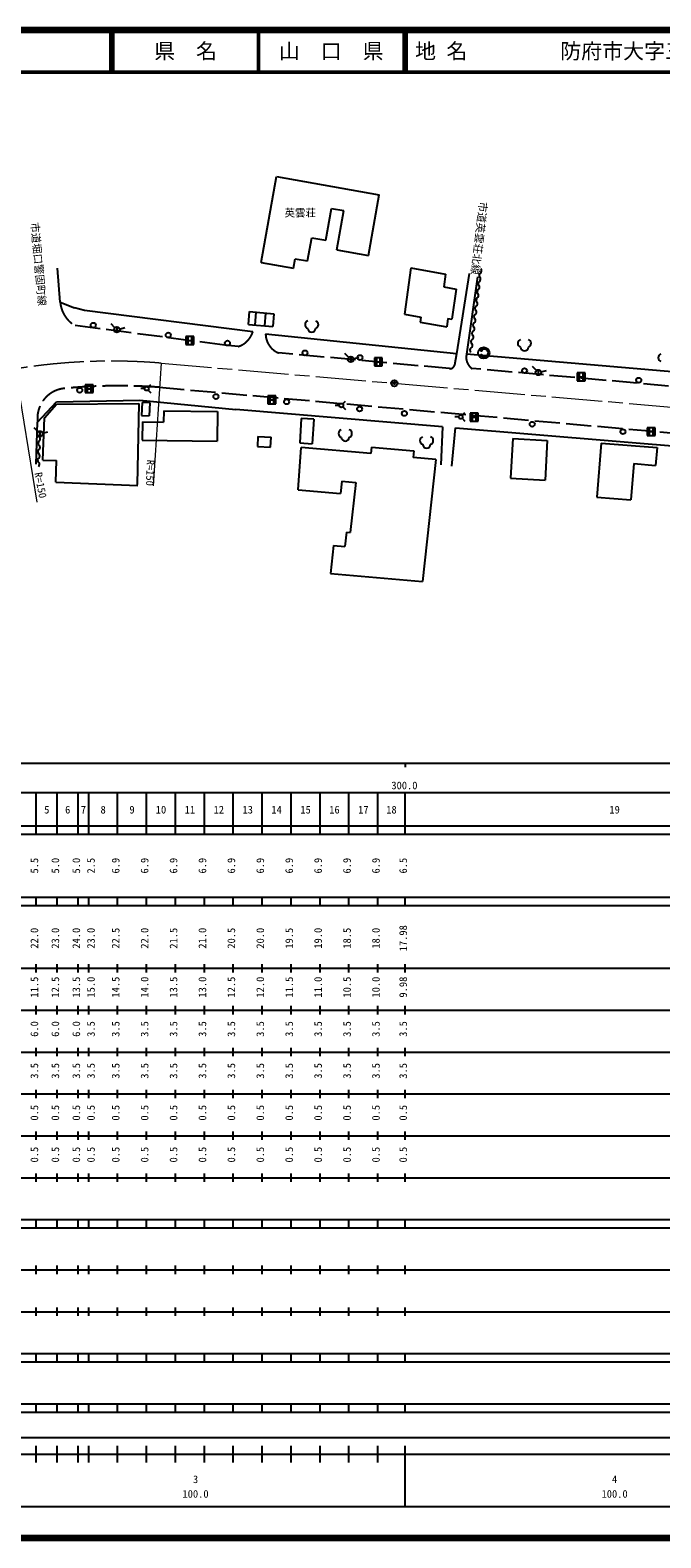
# Model space of a CAD drawing. Units: millimetres, scale not verified. Extents: x 40000 to 680000, y 20000 to 380000.
# Drawn here: x 278538 to 429028, y 20000 to 380000 of the extents above; entities that cross this region are included whole.
import ezdxf
from ezdxf.enums import TextEntityAlignment as Align

# ---------------------------------------------------------------- set-up
doc = ezdxf.new("R2010")
doc.units = ezdxf.units.MM
doc.header["$LTSCALE"] = 1000
doc.header["$PDMODE"] = 32
doc.header["$PDSIZE"] = 500
doc.linetypes.add('CHAIN', pattern=[18.5, 12, -1.5, 3.5, -1.5])
doc.linetypes.add('DASHED', pattern=[7.5, 6, -1.5])
for name, color, linetype, lineweight in [('M-BGD', 7, 'Continuous', 25), ('M-BGD-EXST', 7, 'Continuous', 25), ('M-BMK', 2, 'CHAIN', 13), ('M-BMK-SRVR', 3, 'Continuous', 25), ('M-STR-HTXT', 7, 'Continuous', 13), ('M-TTL', 2, 'Continuous', 140), ('M-TTL-BAND', 7, 'Continuous', 25), ('M-TTL-LINE', 7, 'Continuous', 50)]:
    doc.layers.add(name, color=color, linetype=linetype, lineweight=lineweight)
for name, color, linetype in [('M-BMK-HTXT', 7, 'Continuous'), ('M-OTRS', 6, 'Continuous'), ('M-TTL-TXT', 7, 'Continuous')]:
    doc.layers.add(name, color=color, linetype=linetype)
doc.styles.add('ＭＳ ゴシック', font='')
doc.styles.get('ＭＳ ゴシック').set_extended_font_data('MS Gothic')

msp = doc.modelspace()

# ---------------------------------------------------------------- hatches: boundary and pattern name
at = {"layer": 'M-BGD'}
for points in [[(386366, 303551, 1), (386044, 303551, 1)], [(386366, 302331, 1), (386044, 302331, 1)]]:
    msp.add_hatch(color=256, dxfattribs=at).paths.add_polyline_path(points)

# ---------------------------------------------------------------- linework, layer by layer
for p, q in [((333630, 324507), (337287, 345033)), ((337287, 345033), (361814, 340663)), ((359241, 326217), (361814, 340663)), ((349090, 329821), (350447, 337442)), ((350447, 337442), (353395, 336917)), ((351728, 327555), (353395, 336917)), ((344743, 324894), (345728, 330420)), ((345728, 330420), (349090, 329821)), ((333630, 324507), (341357, 323131)), ((341357, 323131), (341766, 325424)), ((341766, 325424), (344743, 324894)), ((351728, 327555), (359241, 326217)), ((285709, 315065), (285085, 323140)), ((369353, 323246), (367863, 312188)), ((369353, 323246), (377683, 321766)), ((377683, 321766), (377268, 318685)), ((383328, 321860), (380259, 302749)), ((385283, 321112), (382671, 302602)), ((377268, 318685), (380162, 318171)), ((380162, 318171), (379193, 310972)), ((285709, 315065), (289127, 313703)), ((291509, 313037), (289127, 313703)), ((331677, 307965), (291509, 313037)), ((298769, 308928), (297834, 309863)), ((330625, 309741), (330911, 312807)), ((330625, 309741), (336404, 309202)), ((330911, 312807), (336690, 312268)), ((336690, 312268), (336404, 309202)), ((367863, 312188), (371774, 311493)), ((371774, 311493), (371609, 310268)), ((371609, 310268), (377946, 309142)), ((378215, 311146), (377946, 309142)), ((378215, 311146), (379193, 310972)), ((299237, 309121), (299237, 307799)), ((299875, 308631), (301152, 308974)), ((380259, 302749), (334723, 307376)), ((354565, 301843), (353630, 302778)), ((448275, 296955), (382671, 302602)), ((355032, 302037), (355032, 300715)), ((355671, 301547), (356948, 301889)), ((399327, 298716), (398392, 299651)), ((399795, 298910), (399795, 297587)), ((400434, 298420), (401711, 298762)), ((284825, 291262), (304727, 291682)), ((304727, 291682), (327623, 289410)), ((280317, 286368), (284825, 291262)), ((281920, 287406), (284819, 290691)), ((284819, 290691), (304486, 290834)), ((304486, 290834), (304106, 271541)), ((305259, 291122), (305118, 288006)), ((305118, 288006), (306942, 287924)), ((307083, 291040), (305259, 291122)), ((307083, 291040), (306942, 287924)), ((310413, 289141), (310375, 286430)), ((310413, 289141), (323218, 288964)), ((323218, 288964), (323120, 281857)), ((376956, 285286), (327623, 289410)), ((279993, 276408), (280317, 286368)), ((281540, 277344), (281920, 287406)), ((305329, 286500), (305268, 282105)), ((305329, 286500), (310375, 286430)), ((343236, 287303), (342849, 281459)), ((346241, 287104), (343236, 287303)), ((346241, 287104), (345854, 281260)), ((376956, 285286), (376499, 276191)), ((379141, 275884), (380050, 285012)), ((380050, 285012), (436561, 280333)), ((305268, 282105), (323120, 281857)), ((332892, 282959), (332772, 280586)), ((332892, 282959), (336039, 282800)), ((335919, 280427), (336039, 282800)), ((342849, 281459), (345854, 281260)), ((393697, 282490), (393195, 272991)), ((393697, 282490), (401925, 282055)), ((401925, 282055), (401423, 272555)), ((414760, 281419), (413742, 268528)), ((414760, 281419), (428133, 280364)), ((281540, 277344), (284823, 277220)), ((284627, 272041), (284823, 277220)), ((332772, 280586), (335919, 280427)), ((342465, 270232), (343243, 280344)), ((359830, 278876), (343243, 280344)), ((360002, 280431), (359830, 278876)), ((360002, 280431), (370120, 279535)), ((370120, 279535), (369949, 277980)), ((375346, 277503), (369949, 277980)), ((375346, 277503), (372135, 248340)), ((428133, 280364), (427795, 276080)), ((422554, 276494), (421875, 267886)), ((422554, 276494), (427795, 276080)), ((284627, 272041), (304189, 271301)), ((342465, 270232), (352564, 269338)), ((352891, 272308), (352564, 269338)), ((352891, 272308), (356227, 272012)), ((356227, 272012), (354912, 260067)), ((393195, 272991), (401423, 272555)), ((413742, 268528), (421875, 267886)), ((354018, 260146), (353642, 256738)), ((354018, 260146), (354912, 260067)), ((350909, 256980), (350172, 250284)), ((350909, 256980), (353642, 256738)), ((350172, 250284), (372135, 248340))]:
    msp.add_line(p, q, dxfattribs=at)
at = {"layer": 'M-BGD', "linetype": 'DASHED'}
for p, q in [((332205, 309593), (332491, 312660)), ((334507, 309379), (334793, 312445)), ((324952, 304763), (289153, 309513)), ((328137, 304455), (324952, 304763)), ((378562, 299179), (337777, 302951)), ((380259, 302749), (379817, 300001)), ((445827, 293689), (383912, 299225)), ((309296, 294724), (436277, 283435))]:
    msp.add_line(p, q, dxfattribs=at)
at = {"layer": 'M-BGD'}
for points in [[(386366, 303551, 1), (386044, 303551, 1)], [(386366, 302331, 1), (386044, 302331, 1)]]:
    msp.add_lwpolyline(points, format="xyb", close=True, dxfattribs=at)
for centre, radius in [((293593, 309551), 598), ((299237, 308460), 661), ((311487, 307177), 598), ((325613, 305264), 598), ((344118, 302948), 598), ((357242, 301831), 598), ((386777, 302941), 1339), ((386205, 303551), 161), ((386205, 302331), 161), ((355032, 301376), 661), ((396510, 298697), 598), ((399795, 298248), 661), ((423760, 296404), 598), ((290363, 294031), 598), ((322871, 292514), 598), ((339719, 291280), 598), ((357157, 289536), 598), ((367834, 288483), 598), ((398337, 285906), 598), ((419989, 284132), 598)]:
    msp.add_circle(centre, radius, dxfattribs=at)
for centre, radius, start, end in [((386274, 321466), 625, 119.88556, 226.14576), ((385408, 320564), 625, 299.88556, 46.14576), ((385652, 322550), 625, 299.88556, 46.14576), ((385788, 317496), 625, 119.88556, 226.14576), ((384922, 316594), 625, 299.88556, 46.14576), ((386031, 319481), 625, 119.88556, 226.14576), ((385165, 318579), 625, 299.88556, 46.14576), ((385302, 313525), 625, 119.88556, 226.14576), ((385545, 315510), 625, 119.88556, 226.14576), ((384679, 314609), 625, 299.88556, 46.14576), ((384815, 309555), 625, 119.88556, 226.14576), ((385058, 311540), 625, 119.88556, 226.14576), ((384192, 310639), 625, 299.88556, 46.14576), ((384436, 312624), 625, 299.88556, 46.14576), ((384329, 305585), 625, 119.88556, 226.14576), ((384572, 307570), 625, 119.88556, 226.14576), ((383706, 306668), 625, 299.88556, 46.14576), ((383949, 308654), 625, 299.88556, 46.14576), ((384086, 303599), 625, 119.88556, 226.14576), ((383463, 304683), 625, 299.88556, 46.14576), ((386891, 302941), 922, 231.66706, 128.33294), ((281050, 281324), 625, 125.36187, 231.62208), ((280274, 280344), 625, 305.36187, 51.62208), ((280327, 282343), 625, 305.36187, 51.62208), ((280945, 277325), 625, 125.36187, 231.62208), ((280998, 279325), 625, 125.36187, 231.62208), ((280222, 278345), 625, 305.36187, 51.62208), ((280169, 276345), 625, 305.36187, 51.62208)]:
    msp.add_arc(centre, radius, start, end, dxfattribs=at)
at = {"layer": 'M-BGD', "linetype": 'DASHED'}
for centre, radius, start, end in [((292755, 315592), 7066, 184.27873, 239.34859), ((326580, 309564), 5341, 286.9496, 342.58381), ((339618, 307487), 4896, 181.30451, 247.90442), ((385847, 301853), 3263, 166.72881, 233.62694), ((378700, 300339), 1168, 263.22707, 343.19985), ((287405, 287330), 7153, 96.21809, 187.72859), ((299640, 160078), 134992, 85.89811, 95.53024)]:
    msp.add_arc(centre, radius, start, end, dxfattribs=at)
at = {"layer": 'M-BGD-EXST'}
for p, q in [((315675, 306819), (315675, 304922)), ((317571, 306819), (315675, 306819)), ((316149, 306724), (316149, 305017)), ((317097, 305017), (317097, 306724)), ((317571, 304922), (317571, 306819)), ((315675, 304922), (317571, 304922)), ((316149, 305871), (317097, 305871)), ((360671, 301731), (360671, 299835)), ((362567, 301731), (360671, 301731)), ((360671, 299835), (362567, 299835)), ((361145, 301637), (361145, 299930)), ((361145, 300783), (362093, 300783)), ((362093, 299930), (362093, 301637)), ((362567, 299835), (362567, 301731)), ((291687, 295337), (291687, 293441)), ((293583, 295337), (291687, 295337)), ((292161, 295242), (292161, 293536)), ((293109, 293536), (293109, 295242)), ((293583, 293441), (293583, 295337)), ((306679, 294737), (307354, 295412)), ((409092, 298171), (409092, 296275)), ((410988, 298171), (409092, 298171)), ((409092, 296275), (410988, 296275)), ((409566, 298076), (409566, 296370)), ((409566, 297223), (410514, 297223)), ((410514, 296370), (410514, 298076)), ((410988, 296275), (410988, 298171)), ((291687, 293441), (293583, 293441)), ((292161, 294389), (293109, 294389)), ((305865, 294399), (304910, 294399)), ((306679, 294062), (307354, 293387)), ((335253, 292669), (335253, 290773)), ((337149, 292669), (335253, 292669)), ((335727, 292574), (335727, 290868)), ((335727, 291721), (336675, 291721)), ((336675, 290868), (336675, 292574)), ((337149, 290773), (337149, 292669)), ((335253, 290773), (337149, 290773)), ((352309, 290407), (351355, 290407)), ((353124, 290745), (353799, 291420)), ((353124, 290070), (353799, 289395)), ((381622, 288003), (382297, 288678)), ((383512, 288529), (383512, 286632)), ((385408, 288529), (383512, 288529)), ((383986, 288434), (383986, 286727)), ((384934, 286727), (384934, 288434)), ((385408, 286632), (385408, 288529)), ((280407, 284070), (279472, 285005)), ((380808, 287665), (379853, 287665)), ((381622, 287328), (382297, 286653)), ((383512, 286632), (385408, 286632)), ((383986, 287581), (384934, 287581)), ((425767, 285078), (425767, 283182)), ((427663, 285078), (425767, 285078)), ((426241, 284983), (426241, 283277)), ((427189, 283277), (427189, 284983)), ((427663, 283182), (427663, 285078)), ((280875, 284264), (280875, 282942)), ((281513, 283774), (282791, 284116)), ((425767, 283182), (427663, 283182)), ((426241, 284130), (427189, 284130))]:
    msp.add_line(p, q, dxfattribs=at)
for centre, radius in [((306342, 294399), 477), ((352786, 290407), 477), ((381285, 287665), 477), ((280875, 283603), 661)]:
    msp.add_circle(centre, radius, dxfattribs=at)
for centre, radius, start, end in [((345081, 309665), 959, 109.56481, 250.43519), ((346353, 309665), 959, 289.56481, 70.43519), ((345717, 308816), 958, 183.27315, 356.72685), ((395849, 305236), 959, 109.56481, 250.43519), ((397120, 305236), 959, 289.56481, 70.43519), ((396484, 304387), 958, 183.27315, 356.72685), ((429349, 301789), 959, 109.56481, 250.43519), ((353096, 283691), 959, 109.56481, 250.43519), ((354367, 283691), 959, 289.56481, 70.43519), ((353731, 282842), 958, 183.27315, 356.72685), ((372508, 282008), 959, 109.56481, 250.43519), ((373144, 281159), 958, 183.27315, 356.72685), ((373780, 282008), 959, 289.56481, 70.43519)]:
    msp.add_arc(centre, radius, start, end, dxfattribs=at)
at = {"layer": 'M-BMK'}
for p, q in [((309816, 300486), (364691, 295752)), ((366186, 295623), (464270, 287186))]:
    msp.add_line(p, q, dxfattribs=at)
msp.add_arc((298038, 158126), 142846, 85.27059, 99.28662, dxfattribs=at)
at = {"layer": 'M-BMK-SRVR'}
msp.add_circle((365439, 295687), 750, dxfattribs=at)
at = {"layer": 'M-OTRS'}
msp.add_point((365439, 295687), dxfattribs=at)
at = {"layer": 'M-STR-HTXT'}
for p, q in [((274986, 299101), (280153, 267330)), ((309816, 300486), (307872, 271164))]:
    msp.add_line(p, q, dxfattribs=at)
at = {"layer": 'M-TTL'}
for p, q in [((680000, 380000), (40000, 380000)), ((40000, 20000), (680000, 20000))]:
    msp.add_line(p, q, dxfattribs=at)
at = {"layer": 'M-TTL-BAND'}
for p, q in [((40000, 205000), (579000, 205000)), ((368000, 205000), (368000, 204000)), ((68000, 198000), (579000, 198000)), ((280000, 188000), (280000, 198000)), ((285000, 188000), (285000, 198000)), ((290000, 188000), (290000, 198000)), ((292500, 188000), (292500, 198000)), ((299400, 188000), (299400, 198000)), ((306300, 188000), (306300, 198000)), ((313200, 188000), (313200, 198000)), ((320100, 188000), (320100, 198000)), ((327000, 188000), (327000, 198000)), ((333900, 188000), (333900, 198000)), ((340800, 188000), (340800, 198000)), ((347700, 188000), (347700, 198000)), ((354600, 188000), (354600, 198000)), ((361500, 188000), (361500, 198000)), ((368000, 188000), (368000, 198000)), ((40000, 190000), (579000, 190000)), ((40000, 188000), (579000, 188000)), ((40000, 173000), (579000, 173000)), ((280000, 171000), (280000, 173000)), ((285000, 171000), (285000, 173000)), ((290000, 171000), (290000, 173000)), ((292500, 171000), (292500, 173000)), ((299400, 171000), (299400, 173000)), ((306300, 171000), (306300, 173000)), ((313200, 171000), (313200, 173000)), ((320100, 171000), (320100, 173000)), ((327000, 171000), (327000, 173000)), ((333900, 171000), (333900, 173000)), ((340800, 171000), (340800, 173000)), ((347700, 171000), (347700, 173000)), ((354600, 171000), (354600, 173000)), ((361500, 171000), (361500, 173000)), ((368000, 171000), (368000, 173000)), ((40000, 171000), (579000, 171000)), ((40000, 156000), (579000, 156000)), ((280000, 155000), (280000, 157000)), ((285000, 155000), (285000, 157000)), ((290000, 155000), (290000, 157000)), ((292500, 155000), (292500, 157000)), ((299400, 155000), (299400, 157000)), ((306300, 155000), (306300, 157000)), ((313200, 155000), (313200, 157000)), ((320100, 155000), (320100, 157000)), ((327000, 155000), (327000, 157000)), ((333900, 155000), (333900, 157000)), ((340800, 155000), (340800, 157000)), ((347700, 155000), (347700, 157000)), ((354600, 155000), (354600, 157000)), ((361500, 155000), (361500, 157000)), ((368000, 155000), (368000, 157000)), ((46000, 146000), (579000, 146000)), ((280000, 145000), (280000, 147000)), ((285000, 145000), (285000, 147000)), ((290000, 145000), (290000, 147000)), ((292500, 145000), (292500, 147000)), ((299400, 145000), (299400, 147000)), ((306300, 145000), (306300, 147000)), ((313200, 145000), (313200, 147000)), ((320100, 145000), (320100, 147000)), ((327000, 145000), (327000, 147000)), ((333900, 145000), (333900, 147000)), ((340800, 145000), (340800, 147000)), ((347700, 145000), (347700, 147000)), ((354600, 145000), (354600, 147000)), ((361500, 145000), (361500, 147000)), ((368000, 145000), (368000, 147000)), ((280000, 135000), (280000, 137000)), ((285000, 135000), (285000, 137000)), ((290000, 135000), (290000, 137000)), ((292500, 135000), (292500, 137000)), ((299400, 135000), (299400, 137000)), ((306300, 135000), (306300, 137000)), ((313200, 135000), (313200, 137000)), ((320100, 135000), (320100, 137000)), ((327000, 135000), (327000, 137000)), ((333900, 135000), (333900, 137000)), ((340800, 135000), (340800, 137000)), ((347700, 135000), (347700, 137000)), ((354600, 135000), (354600, 137000)), ((361500, 135000), (361500, 137000)), ((368000, 135000), (368000, 137000)), ((52000, 136000), (579000, 136000)), ((46000, 126000), (579000, 126000)), ((280000, 125000), (280000, 127000)), ((285000, 125000), (285000, 127000)), ((290000, 125000), (290000, 127000)), ((292500, 125000), (292500, 127000)), ((299400, 125000), (299400, 127000)), ((306300, 125000), (306300, 127000)), ((313200, 125000), (313200, 127000)), ((320100, 125000), (320100, 127000)), ((327000, 125000), (327000, 127000)), ((333900, 125000), (333900, 127000)), ((340800, 125000), (340800, 127000)), ((347700, 125000), (347700, 127000)), ((354600, 125000), (354600, 127000)), ((361500, 125000), (361500, 127000)), ((368000, 125000), (368000, 127000)), ((52000, 116000), (579000, 116000)), ((280000, 115000), (280000, 117000)), ((285000, 115000), (285000, 117000)), ((290000, 115000), (290000, 117000)), ((292500, 115000), (292500, 117000)), ((299400, 115000), (299400, 117000)), ((306300, 115000), (306300, 117000)), ((313200, 115000), (313200, 117000)), ((320100, 115000), (320100, 117000)), ((327000, 115000), (327000, 117000)), ((333900, 115000), (333900, 117000)), ((340800, 115000), (340800, 117000)), ((347700, 115000), (347700, 117000)), ((354600, 115000), (354600, 117000)), ((361500, 115000), (361500, 117000)), ((368000, 115000), (368000, 117000)), ((46000, 106000), (579000, 106000)), ((280000, 105000), (280000, 107000)), ((285000, 105000), (285000, 107000)), ((290000, 105000), (290000, 107000)), ((292500, 105000), (292500, 107000)), ((299400, 105000), (299400, 107000)), ((306300, 105000), (306300, 107000)), ((313200, 105000), (313200, 107000)), ((320100, 105000), (320100, 107000)), ((327000, 105000), (327000, 107000)), ((333900, 105000), (333900, 107000)), ((340800, 105000), (340800, 107000)), ((347700, 105000), (347700, 107000)), ((354600, 105000), (354600, 107000)), ((361500, 105000), (361500, 107000)), ((368000, 105000), (368000, 107000)), ((40000, 96000), (579000, 96000)), ((40000, 94000), (579000, 94000)), ((280000, 94000), (280000, 96000)), ((285000, 94000), (285000, 96000)), ((290000, 94000), (290000, 96000)), ((292500, 94000), (292500, 96000)), ((299400, 94000), (299400, 96000)), ((306300, 94000), (306300, 96000)), ((313200, 94000), (313200, 96000)), ((320100, 94000), (320100, 96000)), ((327000, 94000), (327000, 96000)), ((333900, 94000), (333900, 96000)), ((340800, 94000), (340800, 96000)), ((347700, 94000), (347700, 96000)), ((354600, 94000), (354600, 96000)), ((361500, 94000), (361500, 96000)), ((368000, 94000), (368000, 96000)), ((49000, 84000), (579000, 84000)), ((280000, 83000), (280000, 85000)), ((285000, 83000), (285000, 85000)), ((290000, 83000), (290000, 85000)), ((292500, 83000), (292500, 85000)), ((299400, 83000), (299400, 85000)), ((306300, 83000), (306300, 85000)), ((313200, 83000), (313200, 85000)), ((320100, 83000), (320100, 85000)), ((327000, 83000), (327000, 85000)), ((333900, 83000), (333900, 85000)), ((340800, 83000), (340800, 85000)), ((347700, 83000), (347700, 85000)), ((354600, 83000), (354600, 85000)), ((361500, 83000), (361500, 85000)), ((368000, 83000), (368000, 85000)), ((40000, 74000), (579000, 74000)), ((280000, 73000), (280000, 75000)), ((285000, 73000), (285000, 75000)), ((290000, 73000), (290000, 75000)), ((292500, 73000), (292500, 75000)), ((299400, 73000), (299400, 75000)), ((306300, 73000), (306300, 75000)), ((313200, 73000), (313200, 75000)), ((320100, 73000), (320100, 75000)), ((327000, 73000), (327000, 75000)), ((333900, 73000), (333900, 75000)), ((340800, 73000), (340800, 75000)), ((347700, 73000), (347700, 75000)), ((354600, 73000), (354600, 75000)), ((361500, 73000), (361500, 75000)), ((368000, 73000), (368000, 75000)), ((40000, 64000), (579000, 64000)), ((40000, 62000), (579000, 62000)), ((280000, 62000), (280000, 64000)), ((285000, 62000), (285000, 64000)), ((290000, 62000), (290000, 64000)), ((292500, 62000), (292500, 64000)), ((299400, 62000), (299400, 64000)), ((306300, 62000), (306300, 64000)), ((313200, 62000), (313200, 64000)), ((320100, 62000), (320100, 64000)), ((327000, 62000), (327000, 64000)), ((333900, 62000), (333900, 64000)), ((340800, 62000), (340800, 64000)), ((347700, 62000), (347700, 64000)), ((354600, 62000), (354600, 64000)), ((361500, 62000), (361500, 64000)), ((368000, 62000), (368000, 64000)), ((40000, 52000), (579000, 52000)), ((280000, 50000), (280000, 52000)), ((285000, 50000), (285000, 52000)), ((290000, 50000), (290000, 52000)), ((292500, 50000), (292500, 52000)), ((299400, 50000), (299400, 52000)), ((306300, 50000), (306300, 52000)), ((313200, 50000), (313200, 52000)), ((320100, 50000), (320100, 52000)), ((327000, 50000), (327000, 52000)), ((333900, 50000), (333900, 52000)), ((340800, 50000), (340800, 52000)), ((347700, 50000), (347700, 52000)), ((354600, 50000), (354600, 52000)), ((361500, 50000), (361500, 52000)), ((368000, 50000), (368000, 52000)), ((40000, 50000), (579000, 50000)), ((71000, 44000), (565000, 44000)), ((40000, 40000), (579000, 40000)), ((280000, 38000), (280000, 42000)), ((285000, 38000), (285000, 42000)), ((290000, 38000), (290000, 42000)), ((292500, 38000), (292500, 42000)), ((299400, 38000), (299400, 42000)), ((306300, 38000), (306300, 42000)), ((313200, 38000), (313200, 42000)), ((320100, 38000), (320100, 42000)), ((327000, 38000), (327000, 42000)), ((333900, 38000), (333900, 42000)), ((340800, 38000), (340800, 42000)), ((347700, 38000), (347700, 42000)), ((354600, 38000), (354600, 42000)), ((361500, 38000), (361500, 42000)), ((368000, 27500), (368000, 42000)), ((68000, 27500), (579000, 27500))]:
    msp.add_line(p, q, dxfattribs=at)
at = {"layer": 'M-TTL-LINE'}
for p, q in [((297750, 380000), (297750, 370000)), ((298250, 380000), (298250, 370000)), ((333000, 380000), (333000, 370000)), ((367750, 380000), (367750, 370000)), ((368250, 380000), (368250, 370000)), ((40000, 370000), (680000, 370000))]:
    msp.add_line(p, q, dxfattribs=at)

# ---------------------------------------------------------------- texts
at = {"layer": 'M-BMK-HTXT', "style": 'ＭＳ ゴシック'}
for s, rotation, p in [('市道英雲荘北線', 263.165, (385252, 339174)), ('市道堀口警固町線', 275.347, (278114, 333958))]:
    msp.add_text(s, height=1833, rotation=rotation, dxfattribs=at).set_placement(p, align=Align.BOTTOM_LEFT)
msp.add_text('英雲荘', height=1833, dxfattribs=at).set_placement((339237, 334920), align=Align.BOTTOM_LEFT)
at = {"layer": 'M-STR-HTXT', "style": 'ＭＳ ゴシック'}
for rotation, p in [(267.527, (305857, 277476)), (280.747, (279005, 274140))]:
    msp.add_text('R=150', height=1833, rotation=rotation, dxfattribs=at).set_placement(p, align=Align.BOTTOM_LEFT)
at = {"layer": 'M-TTL-BAND', "style": 'ＭＳ ゴシック'}
for s, p in [('300.0', (367844, 198195)), ('5', (282500, 192405)), ('6', (287500, 192405)), ('7', (291250, 192405)), ('8', (295950, 192405)), ('9', (302850, 192405)), ('10', (309750, 192405)), ('11', (316650, 192405)), ('12', (323550, 192405)), ('13', (330450, 192405)), ('14', (337350, 192405)), ('15', (344250, 192405)), ('16', (351150, 192405)), ('17', (358050, 192405)), ('18', (364750, 192405)), ('19', (418000, 192405)), ('3', (318000, 32523)), ('4', (418000, 32523)), ('100.0', (318000, 29033)), ('100.0', (418000, 29033))]:
    msp.add_text(s, height=1833, dxfattribs=at).set_placement(p, align=Align.BOTTOM_CENTER)
for s, p in [('5.5', (281000, 180500)), ('5.0', (286000, 180500)), ('5.0', (291000, 180500)), ('2.5', (294500, 180500)), ('6.9', (300400, 180500)), ('6.9', (307300, 180500)), ('6.9', (314200, 180500)), ('6.9', (321100, 180500)), ('6.9', (328000, 180500)), ('6.9', (334900, 180500)), ('6.9', (341800, 180500)), ('6.9', (348700, 180500)), ('6.9', (355600, 180500)), ('6.9', (362500, 180500)), ('6.5', (369000, 180500)), ('17.98', (369000, 163174)), ('22.0', (281000, 163174)), ('23.0', (286000, 163174)), ('24.0', (291000, 163174)), ('23.0', (294500, 163174)), ('22.5', (300400, 163174)), ('22.0', (307300, 163174)), ('21.5', (314200, 163174)), ('21.0', (321100, 163174)), ('20.5', (328000, 163174)), ('20.0', (334900, 163174)), ('19.5', (341800, 163174)), ('19.0', (348700, 163174)), ('18.5', (355600, 163174)), ('18.0', (362500, 163174)), ('11.5', (281000, 151500)), ('12.5', (286000, 151500)), ('13.5', (291000, 151500)), ('15.0', (294500, 151500)), ('14.5', (300400, 151500)), ('14.0', (307300, 151500)), ('13.5', (314200, 151500)), ('13.0', (321100, 151500)), ('12.5', (328000, 151500)), ('12.0', (334900, 151500)), ('11.5', (341800, 151500)), ('11.0', (348700, 151500)), ('10.5', (355600, 151500)), ('10.0', (362500, 151500)), ('9.98', (369000, 151500)), ('6.0', (281000, 141500)), ('6.0', (286000, 141500)), ('6.0', (291000, 141500)), ('3.5', (294500, 141500)), ('3.5', (300400, 141500)), ('3.5', (307300, 141500)), ('3.5', (314200, 141500)), ('3.5', (321100, 141500)), ('3.5', (328000, 141500)), ('3.5', (334900, 141500)), ('3.5', (341800, 141500)), ('3.5', (348700, 141500)), ('3.5', (355600, 141500)), ('3.5', (362500, 141500)), ('3.5', (369000, 141500)), ('3.5', (281000, 131500)), ('3.5', (286000, 131500)), ('3.5', (291000, 131500)), ('3.5', (294500, 131500)), ('3.5', (300400, 131500)), ('3.5', (307300, 131500)), ('3.5', (314200, 131500)), ('3.5', (321100, 131500)), ('3.5', (328000, 131500)), ('3.5', (334900, 131500)), ('3.5', (341800, 131500)), ('3.5', (348700, 131500)), ('3.5', (355600, 131500)), ('3.5', (362500, 131500)), ('3.5', (369000, 131500)), ('0.5', (281000, 121500)), ('0.5', (286000, 121500)), ('0.5', (291000, 121500)), ('0.5', (294500, 121500)), ('0.5', (300400, 121500)), ('0.5', (307300, 121500)), ('0.5', (314200, 121500)), ('0.5', (321100, 121500)), ('0.5', (328000, 121500)), ('0.5', (334900, 121500)), ('0.5', (341800, 121500)), ('0.5', (348700, 121500)), ('0.5', (355600, 121500)), ('0.5', (362500, 121500)), ('0.5', (369000, 121500)), ('0.5', (281000, 111500)), ('0.5', (286000, 111500)), ('0.5', (291000, 111500)), ('0.5', (294500, 111500)), ('0.5', (300400, 111500)), ('0.5', (307300, 111500)), ('0.5', (314200, 111500)), ('0.5', (321100, 111500)), ('0.5', (328000, 111500)), ('0.5', (334900, 111500)), ('0.5', (341800, 111500)), ('0.5', (348700, 111500)), ('0.5', (355600, 111500)), ('0.5', (362500, 111500)), ('0.5', (369000, 111500))]:
    msp.add_text(s, height=1833, rotation=90, dxfattribs=at).set_placement(p, align=Align.BOTTOM_CENTER)
at = {"layer": 'M-TTL-TXT', "style": 'ＭＳ ゴシック'}
for s, p in [('県\u3000名', (315625, 375000)), ('山\u3000口\u3000県', (350375, 375000))]:
    msp.add_text(s, height=3666, dxfattribs=at).set_placement(p, align=Align.MIDDLE_CENTER)
for s, p in [('地 名', (370380, 375000)), ('防府市大字三田尻', (405024, 375000))]:
    msp.add_text(s, height=3666, dxfattribs=at).set_placement(p, align=Align.MIDDLE_LEFT)

doc.saveas('drawing.dxf')
